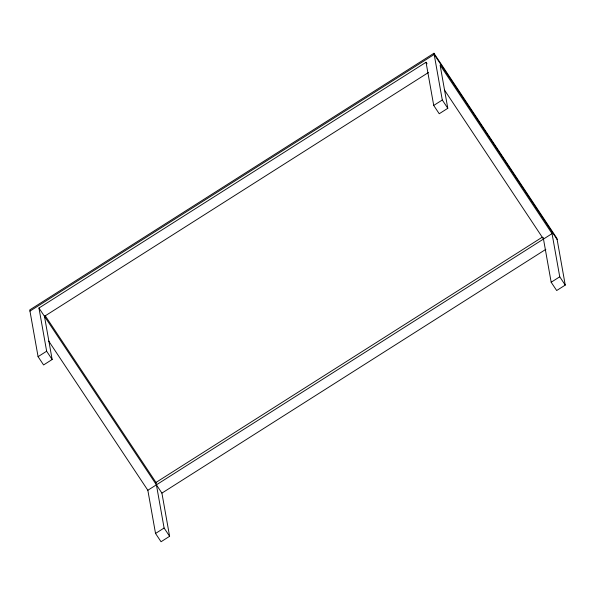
<?xml version="1.0" encoding="UTF-8"?>
<svg xmlns="http://www.w3.org/2000/svg" width="595" height="595" viewBox="0 0 595 595"><rect width="100%" height="100%" fill="white"/><g stroke="black" fill="none" stroke-linecap="round" stroke-linejoin="round"><path stroke-width="0.89" d="M543.198 237.472L551.171 282.246L556.682 290.531L565.25 285.087L556.92 238.335L433.963 53.26L29.75 309.913L38.08 356.665L43.584 364.951L52.152 359.506L44.461 316.324L428.4 72.545M29.958 311.103L434.171 54.45L557.136 239.525M52.152 359.506L46.648 351.221L38.958 308.039L426.027 62.267L427.031 63.777M38.08 356.665L46.648 351.221M565.25 285.087L559.746 276.801L552.048 233.619L440.107 65.115L447.797 108.297L439.229 113.742L433.718 105.449L442.293 100.012L433.963 53.26M48.73 341.091L147.835 490.265L155.533 533.455L161.037 541.74L169.605 536.296L164.101 528.01L155.987 482.448L542.276 237.182M147.835 490.265L552.048 233.619M169.605 536.296L161.914 493.114L545.853 249.335M155.533 533.455L164.101 528.01M551.171 282.246L559.746 276.801M444.376 89.875L543.48 239.056M442.293 100.012L447.797 108.297M45.064 315.491L155.987 482.448M38.958 308.039L161.914 493.114M426.027 62.267L433.718 105.449"/></g></svg>
